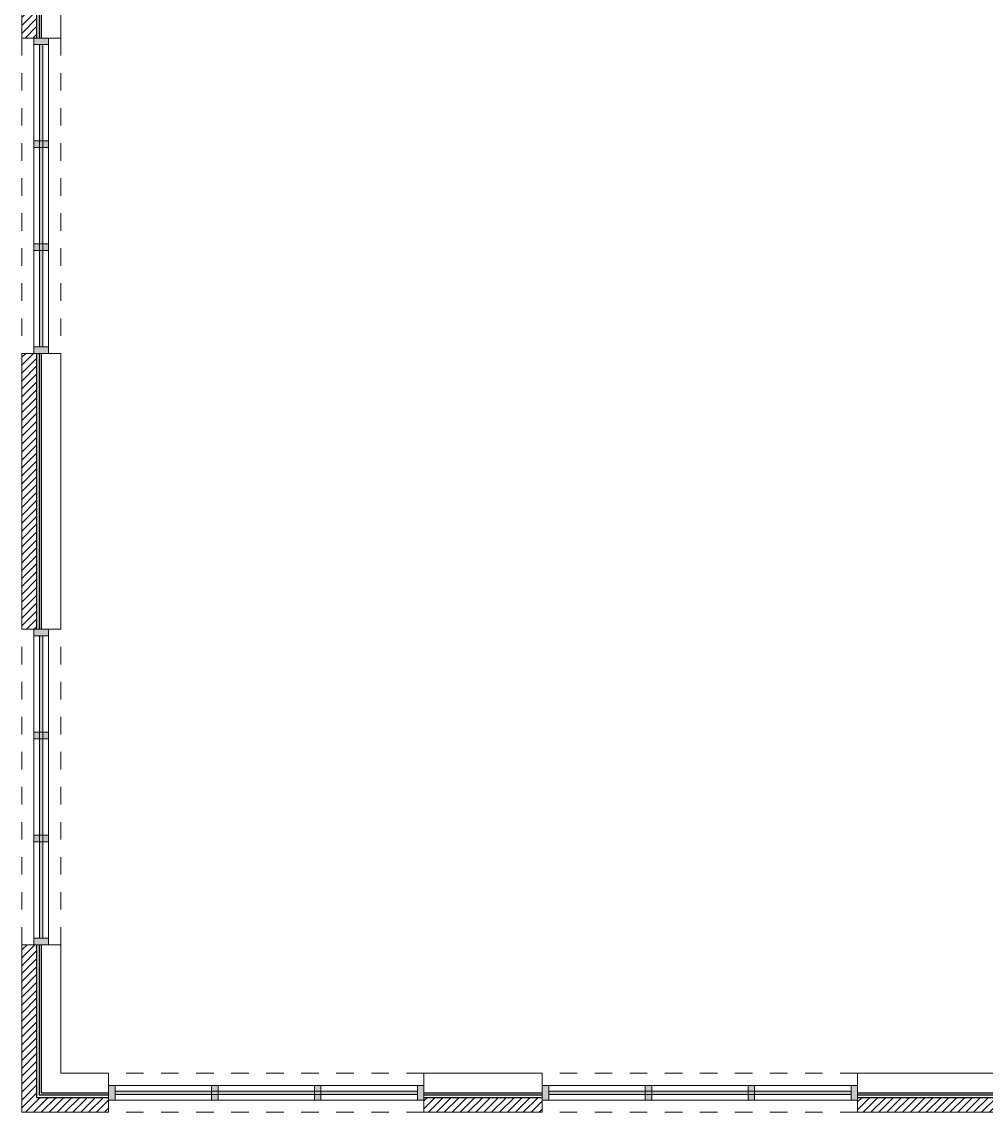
# Model space of a CAD drawing. Extents: x -485 to 726, y -1629 to -765.
# Drawn here: x -448.9 to -155.3, y -1580.6 to -1248.7 of the extents above; entities that cross this region are included whole.
import ezdxf

# ---------------------------------------------------------------- set-up
doc = ezdxf.new("R2010")
doc.units = 0
doc.header["$MEASUREMENT"] = 0
doc.linetypes.add('Dashed', pattern=[10.666667, 5.333333, -5.333333])
doc.linetypes.add('Wipeout_Contour', pattern=[39.370079, 0, -39.370079])
doc.layers.add('A-WALL-EXTR', color=7, linetype='Continuous')
doc.layers.add('ArchiCAD Windows', color=7, linetype='Continuous')
for name, color, linetype, lineweight in [('A-WALL-EXTR_Pen_No__1', 7, 'Continuous', 13), ('A-WALL-EXTR_Pen_No__11', 7, 'Continuous', 5), ('ArchiCAD Windows_Pen_No__3', 7, 'Continuous', 18)]:
    doc.layers.add(name, color=color, linetype=linetype, lineweight=lineweight)
doc.layers.add('A-WALL-EXTR_Pen_No__2', color=7, linetype='Continuous', lineweight=25, true_color=0x747474)
pattern_1 = [(45, (0, 0), (-1.2026383, 1.2026383), [])]
pattern_2 = [(45, (0, 0), (-1.0021986, 1.0021986), [0, -1.4173228])]

# ---------------------------------------------------------------- blocks, each defined once
blk = doc.blocks.new('W Arch Opening 15')
at = {"layer": 'ArchiCAD Windows_Pen_No__3', "linetype": 'Dashed'}
for p, q in [((-48, 0), (48, 0)), ((-48, -11.875), (48, -11.875))]:
    blk.add_line(p, q, dxfattribs=at)
blk = doc.blocks.new('Wall_4', base_point=(-135.86, -1580.64))
at = {"layer": 'A-WALL-EXTR_Pen_No__2', "linetype": 'Continuous'}
h = blk.add_hatch(dxfattribs=at)
h.set_pattern_fill('06___Ext__Sheathing_Bldg_84', color=256, style=0, pattern_type=2)
h.set_pattern_definition(pattern_2)
h.paths.add_polyline_path([(-124.24, -1568.76), (-124.74, -1568.76), (-124.74, -1572.75), (-124.24, -1572.4)], flags=0)
h = blk.add_hatch(dxfattribs=at)
h.set_pattern_fill('04___Brick_Face', color=256, style=0, pattern_type=2)
h.set_pattern_definition(pattern_1)
h.paths.add_polyline_path([(-119.11, -1568.76), (-123.74, -1568.76), (-123.74, -1572.04)], flags=0)
h = blk.add_hatch(dxfattribs=at)
h.set_pattern_fill('04___Brick_Face', color=256, style=0, pattern_type=2)
h.set_pattern_definition(pattern_1)
h.paths.add_polyline_path([(-444.36, -1576.14), (-448.86, -1580.64), (-422.46, -1580.64), (-422.46, -1576.14)], flags=0)
h = blk.add_hatch(dxfattribs=at)
h.set_pattern_fill('06___Ext__Sheathing_Bldg_84', color=256, style=0, pattern_type=2)
h.set_pattern_definition(pattern_2)
h.paths.add_polyline_path([(-442.99, -1574.76), (-443.61, -1575.39), (-422.46, -1575.39), (-422.46, -1574.76)], flags=0)
h = blk.add_hatch(dxfattribs=at)
h.set_pattern_fill('06___Ext__Sheathing_Bldg_84', color=256, style=0, pattern_type=2)
h.set_pattern_definition(pattern_2)
h.paths.add_polyline_path([(-326.46, -1575.39), (-290.46, -1575.39), (-290.46, -1574.76), (-326.46, -1574.76)], flags=0)
h = blk.add_hatch(dxfattribs=at)
h.set_pattern_fill('04___Brick_Face', color=256, style=0, pattern_type=2)
h.set_pattern_definition(pattern_1)
h.paths.add_polyline_path([(-326.46, -1576.14), (-326.46, -1580.64), (-290.46, -1580.64), (-290.46, -1576.14)], flags=0)
h = blk.add_hatch(dxfattribs=at)
h.set_pattern_fill('06___Ext__Sheathing_Bldg_84', color=256, style=0, pattern_type=2)
h.set_pattern_definition(pattern_2)
h.paths.add_polyline_path([(-130.74, -1574.76), (-194.46, -1574.76), (-194.46, -1575.39), (-130.74, -1575.39)], flags=0)
h = blk.add_hatch(dxfattribs=at)
h.set_pattern_fill('04___Brick_Face', color=256, style=0, pattern_type=2)
h.set_pattern_definition(pattern_1)
h.paths.add_polyline_path([(-194.46, -1580.64), (-135.86, -1580.64), (-135.86, -1576.14), (-194.46, -1576.14)], flags=0)
h = blk.add_hatch(dxfattribs=at)
h.set_pattern_fill('04___Brick_Face', color=256, style=0, pattern_type=2)
h.set_pattern_definition(pattern_1)
h.paths.add_polyline_path([(-131.24, -1576.14), (-135.86, -1576.14), (-135.86, -1580.64), (-131.24, -1577.36)], flags=0)
h = blk.add_hatch(dxfattribs=at)
h.set_pattern_fill('06___Ext__Sheathing_Bldg_84', color=256, style=0, pattern_type=2)
h.set_pattern_definition(pattern_2)
h.paths.add_polyline_path([(-130.24, -1574.76), (-130.74, -1574.76), (-130.74, -1575.39), (-130.24, -1575.39)], flags=0)
h = blk.add_hatch(dxfattribs=at)
h.set_pattern_fill('06___Ext__Sheathing_Bldg_84', color=256, style=0, pattern_type=2)
h.set_pattern_definition(pattern_2)
h.paths.add_polyline_path([(-130.24, -1575.39), (-130.74, -1575.39), (-130.74, -1576.14), (-130.24, -1576.14)], flags=0)
h = blk.add_hatch(dxfattribs=at)
h.set_pattern_fill('06___Ext__Sheathing_Bldg_84', color=256, style=0, pattern_type=2)
h.set_pattern_definition(pattern_2)
h.paths.add_polyline_path([(-130.24, -1576.14), (-130.74, -1576.14), (-130.74, -1577), (-130.24, -1576.65)], flags=0)
at = {"layer": 'A-WALL-EXTR_Pen_No__1', "linetype": 'Continuous'}
for p, q in [((-422.46, -1568.76), (-436.99, -1568.76)), ((-422.46, -1574.76), (-422.46, -1568.76)), ((-326.46, -1574.76), (-326.46, -1568.76)), ((-290.46, -1568.76), (-326.46, -1568.76)), ((-290.46, -1574.76), (-290.46, -1568.76)), ((-194.46, -1574.76), (-194.46, -1568.76)), ((-124.74, -1568.76), (-194.46, -1568.76)), ((-124.24, -1568.76), (-124.74, -1568.76)), ((-123.74, -1568.76), (-124.24, -1568.76)), ((-119.11, -1568.76), (-123.74, -1568.76)), ((-422.46, -1575.39), (-422.46, -1574.76)), ((-422.46, -1576.14), (-422.46, -1575.39)), ((-422.46, -1580.64), (-422.46, -1576.14)), ((-326.46, -1575.39), (-326.46, -1574.76)), ((-326.46, -1576.14), (-326.46, -1575.39)), ((-326.46, -1580.64), (-326.46, -1576.14)), ((-290.46, -1575.39), (-290.46, -1574.76)), ((-290.46, -1576.14), (-290.46, -1575.39)), ((-290.46, -1580.64), (-290.46, -1576.14)), ((-194.46, -1575.39), (-194.46, -1574.76)), ((-194.46, -1576.14), (-194.46, -1575.39)), ((-194.46, -1580.64), (-194.46, -1576.14)), ((-448.86, -1580.64), (-422.46, -1580.64)), ((-326.46, -1580.64), (-290.46, -1580.64)), ((-194.46, -1580.64), (-135.86, -1580.64))]:
    blk.add_line(p, q, dxfattribs=at)
at = {"layer": 'A-WALL-EXTR_Pen_No__2', "linetype": 'Continuous'}
for p, q in [((-124.74, -1568.76), (-124.74, -1572.75)), ((-124.24, -1568.76), (-124.24, -1572.4)), ((-123.74, -1568.76), (-123.74, -1572.04)), ((-444.36, -1576.14), (-422.46, -1576.14)), ((-443.61, -1575.39), (-422.46, -1575.39)), ((-442.99, -1574.76), (-422.46, -1574.76)), ((-326.46, -1574.76), (-290.46, -1574.76)), ((-326.46, -1575.39), (-290.46, -1575.39)), ((-326.46, -1576.14), (-290.46, -1576.14)), ((-194.46, -1574.76), (-130.24, -1574.76)), ((-194.46, -1575.39), (-130.74, -1575.39)), ((-194.46, -1576.14), (-131.24, -1576.14)), ((-131.24, -1576.14), (-131.24, -1577.36)), ((-130.74, -1575.39), (-130.74, -1576.14)), ((-130.74, -1576.14), (-130.74, -1577)), ((-130.24, -1574.76), (-130.24, -1575.39)), ((-130.24, -1575.39), (-130.24, -1576.14)), ((-130.24, -1576.14), (-130.24, -1576.65))]:
    blk.add_line(p, q, dxfattribs=at)
at = {"layer": 'ArchiCAD Windows', "linetype": 'Continuous', "zscale": 39.37007874015748, "rotation": 180}
for p in [(-374.46, -1580.64), (-242.46, -1580.64)]:
    blk.add_blockref('W Arch Opening 15', p, dxfattribs=at)
blk = doc.blocks.new('Wall_5', base_point=(-374.46, -1572.52))
at = {"layer": 'A-WALL-EXTR_Pen_No__2', "linetype": 'Continuous'}
blk.add_hatch(color=256, dxfattribs=at).paths.add_polyline_path([(-422.46, -1572.52), (-422.46, -1577.02), (-420.46, -1577.02), (-420.46, -1572.52)], flags=0)
at = {"layer": 'A-WALL-EXTR_Pen_No__1', "linetype": 'Continuous'}
for p, q in [((-422.46, -1572.52), (-422.46, -1577.02)), ((-326.46, -1577.02), (-326.46, -1572.52))]:
    blk.add_line(p, q, dxfattribs=at)
at = {"color": 254, "linetype": 'Wipeout_Contour', "lineweight": 0, "ltscale": 6505.095324}
blk.add_wipeout([(-420.46, -1572.52), (-420.46, -1577.02), (-391.12, -1577.02), (-391.12, -1572.52)], dxfattribs=at).dxf.layer = 'A-WALL-EXTR'
at = {"layer": 'A-WALL-EXTR_Pen_No__2', "linetype": 'Continuous'}
blk.add_hatch(color=256, dxfattribs=at).paths.add_polyline_path([(-391.12, -1572.52), (-391.12, -1577.02), (-389.12, -1577.02), (-389.12, -1572.52)], flags=0)
at = {"layer": 'A-WALL-EXTR_Pen_No__1', "linetype": 'Continuous'}
for p, q in [((-422.46, -1572.52), (-420.46, -1572.52)), ((-420.46, -1572.52), (-420.46, -1577.02)), ((-391.12, -1572.52), (-391.12, -1577.02)), ((-422.46, -1577.02), (-420.46, -1577.02))]:
    blk.add_line(p, q, dxfattribs=at)
at = {"layer": 'A-WALL-EXTR_Pen_No__11', "linetype": 'Continuous'}
for p, q in [((-420.46, -1572.52), (-391.12, -1572.52)), ((-420.46, -1577.02), (-391.12, -1577.02))]:
    blk.add_line(p, q, dxfattribs=at)
at = {"color": 254, "linetype": 'Wipeout_Contour', "lineweight": 0, "ltscale": 6474.962145}
blk.add_wipeout([(-389.12, -1572.52), (-389.12, -1577.02), (-359.79, -1577.02), (-359.79, -1572.52)], dxfattribs=at).dxf.layer = 'A-WALL-EXTR'
at = {"layer": 'A-WALL-EXTR_Pen_No__2', "linetype": 'Continuous'}
blk.add_hatch(color=256, dxfattribs=at).paths.add_polyline_path([(-359.79, -1572.52), (-359.79, -1577.02), (-357.79, -1577.02), (-357.79, -1572.52)], flags=0)
at = {"layer": 'A-WALL-EXTR_Pen_No__1', "linetype": 'Continuous'}
for p, q in [((-391.12, -1572.52), (-389.12, -1572.52)), ((-389.12, -1572.52), (-389.12, -1577.02)), ((-359.79, -1572.52), (-359.79, -1577.02)), ((-391.12, -1577.02), (-389.12, -1577.02))]:
    blk.add_line(p, q, dxfattribs=at)
at = {"layer": 'A-WALL-EXTR_Pen_No__11', "linetype": 'Continuous'}
for p, q in [((-389.12, -1572.52), (-359.79, -1572.52)), ((-389.12, -1577.02), (-359.79, -1577.02))]:
    blk.add_line(p, q, dxfattribs=at)
at = {"color": 254, "linetype": 'Wipeout_Contour', "lineweight": 0, "ltscale": 6447.124905}
blk.add_wipeout([(-357.79, -1572.52), (-357.79, -1577.02), (-328.46, -1577.02), (-328.46, -1572.52)], dxfattribs=at).dxf.layer = 'A-WALL-EXTR'
at = {"layer": 'A-WALL-EXTR_Pen_No__2', "linetype": 'Continuous'}
blk.add_hatch(color=256, dxfattribs=at).paths.add_polyline_path([(-328.46, -1572.52), (-328.46, -1577.02), (-326.46, -1577.02), (-326.46, -1572.52)], flags=0)
at = {"layer": 'A-WALL-EXTR_Pen_No__1', "linetype": 'Continuous'}
for p, q in [((-359.79, -1572.52), (-357.79, -1572.52)), ((-357.79, -1572.52), (-357.79, -1577.02)), ((-328.46, -1572.52), (-328.46, -1577.02)), ((-328.46, -1572.52), (-326.46, -1572.52)), ((-359.79, -1577.02), (-357.79, -1577.02)), ((-328.46, -1577.02), (-326.46, -1577.02))]:
    blk.add_line(p, q, dxfattribs=at)
at = {"layer": 'A-WALL-EXTR_Pen_No__11', "linetype": 'Continuous'}
for p, q in [((-357.79, -1572.52), (-328.46, -1572.52)), ((-357.79, -1577.02), (-328.46, -1577.02))]:
    blk.add_line(p, q, dxfattribs=at)
blk = doc.blocks.new('Wall_6', base_point=(-374.46, -1574.27))
at = {"layer": 'A-WALL-EXTR_Pen_No__2', "linetype": 'Continuous', "lineweight": 0, "true_color": 0xdbdbdb}
for points in [[(-420.46, -1574.27), (-420.46, -1575.27), (-391.12, -1575.27), (-391.12, -1574.27)], [(-389.12, -1574.27), (-389.12, -1575.27), (-359.79, -1575.27), (-359.79, -1574.27)], [(-357.79, -1574.27), (-357.79, -1575.27), (-328.46, -1575.27), (-328.46, -1574.27)]]:
    blk.add_hatch(color=254, dxfattribs=at).paths.add_polyline_path(points, flags=0)
at = {"layer": 'A-WALL-EXTR_Pen_No__1', "linetype": 'Continuous'}
for p, q in [((-420.46, -1574.27), (-420.46, -1575.27)), ((-420.46, -1574.27), (-391.12, -1574.27)), ((-420.46, -1575.27), (-391.12, -1575.27)), ((-391.12, -1574.27), (-391.12, -1575.27)), ((-391.12, -1574.27), (-389.12, -1574.27)), ((-391.12, -1575.27), (-389.12, -1575.27)), ((-389.12, -1574.27), (-389.12, -1575.27)), ((-389.12, -1574.27), (-359.79, -1574.27)), ((-389.12, -1575.27), (-359.79, -1575.27)), ((-359.79, -1574.27), (-359.79, -1575.27)), ((-359.79, -1574.27), (-357.79, -1574.27)), ((-359.79, -1575.27), (-357.79, -1575.27)), ((-357.79, -1574.27), (-357.79, -1575.27)), ((-357.79, -1574.27), (-328.46, -1574.27)), ((-357.79, -1575.27), (-328.46, -1575.27)), ((-328.46, -1575.27), (-328.46, -1574.27))]:
    blk.add_line(p, q, dxfattribs=at)
blk = doc.blocks.new('Wall_7', base_point=(-242.46, -1572.52))
at = {"layer": 'A-WALL-EXTR_Pen_No__2', "linetype": 'Continuous'}
blk.add_hatch(color=256, dxfattribs=at).paths.add_polyline_path([(-290.46, -1572.52), (-290.46, -1577.02), (-288.46, -1577.02), (-288.46, -1572.52)], flags=0)
at = {"layer": 'A-WALL-EXTR_Pen_No__1', "linetype": 'Continuous'}
for p, q in [((-290.46, -1572.52), (-290.46, -1577.02)), ((-194.46, -1577.02), (-194.46, -1572.52))]:
    blk.add_line(p, q, dxfattribs=at)
at = {"color": 254, "linetype": 'Wipeout_Contour', "lineweight": 0, "ltscale": 6393.834529}
blk.add_wipeout([(-288.46, -1572.52), (-288.46, -1577.02), (-259.12, -1577.02), (-259.12, -1572.52)], dxfattribs=at).dxf.layer = 'A-WALL-EXTR'
at = {"layer": 'A-WALL-EXTR_Pen_No__2', "linetype": 'Continuous'}
blk.add_hatch(color=256, dxfattribs=at).paths.add_polyline_path([(-259.12, -1572.52), (-259.12, -1577.02), (-257.12, -1577.02), (-257.12, -1572.52)], flags=0)
at = {"layer": 'A-WALL-EXTR_Pen_No__1', "linetype": 'Continuous'}
for p, q in [((-290.46, -1572.52), (-288.46, -1572.52)), ((-288.46, -1572.52), (-288.46, -1577.02)), ((-259.12, -1572.52), (-259.12, -1577.02)), ((-290.46, -1577.02), (-288.46, -1577.02))]:
    blk.add_line(p, q, dxfattribs=at)
at = {"layer": 'A-WALL-EXTR_Pen_No__11', "linetype": 'Continuous'}
for p, q in [((-288.46, -1572.52), (-259.12, -1572.52)), ((-288.46, -1577.02), (-259.12, -1577.02))]:
    blk.add_line(p, q, dxfattribs=at)
at = {"color": 254, "linetype": 'Wipeout_Contour', "lineweight": 0, "ltscale": 6373.565208}
blk.add_wipeout([(-257.12, -1572.52), (-257.12, -1577.02), (-227.79, -1577.02), (-227.79, -1572.52)], dxfattribs=at).dxf.layer = 'A-WALL-EXTR'
at = {"layer": 'A-WALL-EXTR_Pen_No__2', "linetype": 'Continuous'}
blk.add_hatch(color=256, dxfattribs=at).paths.add_polyline_path([(-227.79, -1572.52), (-227.79, -1577.02), (-225.79, -1577.02), (-225.79, -1572.52)], flags=0)
at = {"layer": 'A-WALL-EXTR_Pen_No__1', "linetype": 'Continuous'}
for p, q in [((-259.12, -1572.52), (-257.12, -1572.52)), ((-257.12, -1572.52), (-257.12, -1577.02)), ((-227.79, -1572.52), (-227.79, -1577.02)), ((-259.12, -1577.02), (-257.12, -1577.02))]:
    blk.add_line(p, q, dxfattribs=at)
at = {"layer": 'A-WALL-EXTR_Pen_No__11', "linetype": 'Continuous'}
for p, q in [((-257.12, -1572.52), (-227.79, -1572.52)), ((-257.12, -1577.02), (-227.79, -1577.02))]:
    blk.add_line(p, q, dxfattribs=at)
at = {"color": 254, "linetype": 'Wipeout_Contour', "lineweight": 0, "ltscale": 6355.703078}
blk.add_wipeout([(-225.79, -1572.52), (-225.79, -1577.02), (-196.46, -1577.02), (-196.46, -1572.52)], dxfattribs=at).dxf.layer = 'A-WALL-EXTR'
at = {"layer": 'A-WALL-EXTR_Pen_No__2', "linetype": 'Continuous'}
blk.add_hatch(color=256, dxfattribs=at).paths.add_polyline_path([(-196.46, -1572.52), (-196.46, -1577.02), (-194.46, -1577.02), (-194.46, -1572.52)], flags=0)
at = {"layer": 'A-WALL-EXTR_Pen_No__1', "linetype": 'Continuous'}
for p, q in [((-227.79, -1572.52), (-225.79, -1572.52)), ((-225.79, -1572.52), (-225.79, -1577.02)), ((-196.46, -1572.52), (-196.46, -1577.02)), ((-196.46, -1572.52), (-194.46, -1572.52)), ((-227.79, -1577.02), (-225.79, -1577.02)), ((-196.46, -1577.02), (-194.46, -1577.02))]:
    blk.add_line(p, q, dxfattribs=at)
at = {"layer": 'A-WALL-EXTR_Pen_No__11', "linetype": 'Continuous'}
for p, q in [((-225.79, -1572.52), (-196.46, -1572.52)), ((-225.79, -1577.02), (-196.46, -1577.02))]:
    blk.add_line(p, q, dxfattribs=at)
blk = doc.blocks.new('Wall_8', base_point=(-242.46, -1574.27))
at = {"layer": 'A-WALL-EXTR_Pen_No__2', "linetype": 'Continuous', "lineweight": 0, "true_color": 0xdbdbdb}
for points in [[(-288.46, -1574.27), (-288.46, -1575.27), (-259.12, -1575.27), (-259.12, -1574.27)], [(-257.12, -1574.27), (-257.12, -1575.27), (-227.79, -1575.27), (-227.79, -1574.27)], [(-225.79, -1574.27), (-225.79, -1575.27), (-196.46, -1575.27), (-196.46, -1574.27)]]:
    blk.add_hatch(color=254, dxfattribs=at).paths.add_polyline_path(points, flags=0)
at = {"layer": 'A-WALL-EXTR_Pen_No__1', "linetype": 'Continuous'}
for p, q in [((-288.46, -1574.27), (-288.46, -1575.27)), ((-288.46, -1574.27), (-259.12, -1574.27)), ((-288.46, -1575.27), (-259.12, -1575.27)), ((-259.12, -1574.27), (-259.12, -1575.27)), ((-259.12, -1574.27), (-257.12, -1574.27)), ((-259.12, -1575.27), (-257.12, -1575.27)), ((-257.12, -1574.27), (-257.12, -1575.27)), ((-257.12, -1574.27), (-227.79, -1574.27)), ((-257.12, -1575.27), (-227.79, -1575.27)), ((-227.79, -1574.27), (-227.79, -1575.27)), ((-227.79, -1574.27), (-225.79, -1574.27)), ((-227.79, -1575.27), (-225.79, -1575.27)), ((-225.79, -1574.27), (-225.79, -1575.27)), ((-225.79, -1574.27), (-196.46, -1574.27)), ((-225.79, -1575.27), (-196.46, -1575.27)), ((-196.46, -1575.27), (-196.46, -1574.27))]:
    blk.add_line(p, q, dxfattribs=at)
blk = doc.blocks.new('W Arch Opening 15_5')
at = {"layer": 'ArchiCAD Windows_Pen_No__3', "linetype": 'Dashed'}
for p, q in [((-48, 0), (48, 0)), ((-48, -11.875), (48, -11.875))]:
    blk.add_line(p, q, dxfattribs=at)
blk = doc.blocks.new('W Arch Opening 15_6')
at = {"layer": 'ArchiCAD Windows_Pen_No__3', "linetype": 'Dashed'}
for p, q in [((-48, 0), (48, 0)), ((-48, -11.875), (48, -11.875))]:
    blk.add_line(p, q, dxfattribs=at)
blk = doc.blocks.new('Wall_28', base_point=(-448.86, -812.64))
at = {"layer": 'A-WALL-EXTR_Pen_No__2', "linetype": 'Continuous'}
h = blk.add_hatch(dxfattribs=at)
h.set_pattern_fill('04___Brick_Face', color=256, style=0, pattern_type=2)
h.set_pattern_definition(pattern_1)
h.paths.add_polyline_path([(-448.86, -1216.64), (-448.86, -1253.64), (-444.36, -1253.64), (-444.36, -1216.64), (-444.86, -1216.64)], flags=0)
h = blk.add_hatch(dxfattribs=at)
h.set_pattern_fill('06___Ext__Sheathing_Bldg_84', color=256, style=0, pattern_type=2)
h.set_pattern_definition(pattern_2)
h.paths.add_polyline_path([(-443.61, -1253.64), (-442.99, -1253.64), (-442.99, -1216.64), (-443.61, -1216.64)], flags=0)
h = blk.add_hatch(dxfattribs=at)
h.set_pattern_fill('04___Brick_Face', color=256, style=0, pattern_type=2)
h.set_pattern_definition(pattern_1)
h.paths.add_polyline_path([(-448.86, -1433.64), (-444.36, -1433.64), (-444.36, -1349.64), (-448.86, -1349.64)], flags=0)
h = blk.add_hatch(dxfattribs=at)
h.set_pattern_fill('06___Ext__Sheathing_Bldg_84', color=256, style=0, pattern_type=2)
h.set_pattern_definition(pattern_2)
h.paths.add_polyline_path([(-443.61, -1433.64), (-442.99, -1433.64), (-442.99, -1349.64), (-443.61, -1349.64)], flags=0)
h = blk.add_hatch(dxfattribs=at)
h.set_pattern_fill('04___Brick_Face', color=256, style=0, pattern_type=2)
h.set_pattern_definition(pattern_1)
h.paths.add_polyline_path([(-448.86, -1529.64), (-448.86, -1580.64), (-444.36, -1576.14), (-444.36, -1529.64)], flags=0)
h = blk.add_hatch(dxfattribs=at)
h.set_pattern_fill('06___Ext__Sheathing_Bldg_84', color=256, style=0, pattern_type=2)
h.set_pattern_definition(pattern_2)
h.paths.add_polyline_path([(-443.61, -1575.39), (-442.99, -1574.76), (-442.99, -1529.64), (-443.61, -1529.64)], flags=0)
at = {"layer": 'A-WALL-EXTR_Pen_No__1', "linetype": 'Continuous'}
for p, q in [((-448.86, -1216.64), (-448.86, -1253.64)), ((-436.99, -1253.64), (-436.99, -1216.64)), ((-444.36, -1253.64), (-448.86, -1253.64)), ((-443.61, -1253.64), (-444.36, -1253.64)), ((-442.99, -1253.64), (-443.61, -1253.64)), ((-436.99, -1253.64), (-442.99, -1253.64)), ((-444.36, -1349.64), (-448.86, -1349.64)), ((-448.86, -1349.64), (-448.86, -1433.64)), ((-443.61, -1349.64), (-444.36, -1349.64)), ((-442.99, -1349.64), (-443.61, -1349.64)), ((-436.99, -1349.64), (-442.99, -1349.64)), ((-436.99, -1433.64), (-436.99, -1349.64)), ((-444.36, -1433.64), (-448.86, -1433.64)), ((-443.61, -1433.64), (-444.36, -1433.64)), ((-442.99, -1433.64), (-443.61, -1433.64)), ((-436.99, -1433.64), (-442.99, -1433.64)), ((-444.36, -1529.64), (-448.86, -1529.64)), ((-448.86, -1529.64), (-448.86, -1580.64)), ((-443.61, -1529.64), (-444.36, -1529.64)), ((-442.99, -1529.64), (-443.61, -1529.64)), ((-436.99, -1529.64), (-442.99, -1529.64)), ((-436.99, -1568.76), (-436.99, -1529.64))]:
    blk.add_line(p, q, dxfattribs=at)
at = {"layer": 'A-WALL-EXTR_Pen_No__2', "linetype": 'Continuous'}
for p, q in [((-444.36, -1216.64), (-444.36, -1253.64)), ((-443.61, -1216.64), (-443.61, -1253.64)), ((-442.99, -1216.64), (-442.99, -1253.64)), ((-444.36, -1349.64), (-444.36, -1433.64)), ((-443.61, -1349.64), (-443.61, -1433.64)), ((-442.99, -1349.64), (-442.99, -1433.64)), ((-444.36, -1529.64), (-444.36, -1576.14)), ((-443.61, -1529.64), (-443.61, -1575.39)), ((-442.99, -1529.64), (-442.99, -1574.76))]:
    blk.add_line(p, q, dxfattribs=at)
at = {"layer": 'ArchiCAD Windows', "linetype": 'Continuous', "zscale": 39.37007874015748, "rotation": -90.00000000000001}
blk.add_blockref('W Arch Opening 15_6', (-436.99, -1301.64), dxfattribs=at)
at = {"layer": 'ArchiCAD Windows', "linetype": 'Continuous', "xscale": -1, "zscale": 39.37007874015748, "rotation": -90.00000000000001}
blk.add_blockref('W Arch Opening 15_5', (-436.99, -1481.64), dxfattribs=at)
blk = doc.blocks.new('Wall_48', base_point=(-440.74, -1481.64))
at = {"layer": 'A-WALL-EXTR_Pen_No__2', "linetype": 'Continuous'}
blk.add_hatch(color=256, dxfattribs=at).paths.add_polyline_path([(-445.24, -1529.64), (-440.74, -1529.64), (-440.74, -1527.64), (-445.24, -1527.64)], flags=0)
at = {"layer": 'A-WALL-EXTR_Pen_No__1', "linetype": 'Continuous'}
for p, q in [((-440.74, -1433.64), (-445.24, -1433.64)), ((-445.24, -1529.64), (-440.74, -1529.64))]:
    blk.add_line(p, q, dxfattribs=at)
at = {"color": 254, "linetype": 'Wipeout_Contour', "lineweight": 0, "ltscale": 6305.988564}
blk.add_wipeout([(-445.24, -1527.64), (-440.74, -1527.64), (-440.74, -1498.3), (-445.24, -1498.3)], dxfattribs=at).dxf.layer = 'A-WALL-EXTR'
at = {"layer": 'A-WALL-EXTR_Pen_No__2', "linetype": 'Continuous'}
blk.add_hatch(color=256, dxfattribs=at).paths.add_polyline_path([(-445.24, -1498.3), (-440.74, -1498.3), (-440.74, -1496.3), (-445.24, -1496.3)], flags=0)
at = {"layer": 'A-WALL-EXTR_Pen_No__1', "linetype": 'Continuous'}
for p, q in [((-445.24, -1498.3), (-440.74, -1498.3)), ((-445.24, -1527.64), (-440.74, -1527.64)), ((-445.24, -1529.64), (-445.24, -1527.64)), ((-440.74, -1529.64), (-440.74, -1527.64))]:
    blk.add_line(p, q, dxfattribs=at)
at = {"layer": 'A-WALL-EXTR_Pen_No__11', "linetype": 'Continuous'}
for p, q in [((-445.24, -1527.64), (-445.24, -1498.3)), ((-440.74, -1527.64), (-440.74, -1498.3))]:
    blk.add_line(p, q, dxfattribs=at)
at = {"color": 254, "linetype": 'Wipeout_Contour', "lineweight": 0, "ltscale": 6185.806587}
blk.add_wipeout([(-445.24, -1496.3), (-440.74, -1496.3), (-440.74, -1466.97), (-445.24, -1466.97)], dxfattribs=at).dxf.layer = 'A-WALL-EXTR'
at = {"layer": 'A-WALL-EXTR_Pen_No__2', "linetype": 'Continuous'}
blk.add_hatch(color=256, dxfattribs=at).paths.add_polyline_path([(-445.24, -1466.97), (-440.74, -1466.97), (-440.74, -1464.97), (-445.24, -1464.97)], flags=0)
at = {"layer": 'A-WALL-EXTR_Pen_No__1', "linetype": 'Continuous'}
for p, q in [((-445.24, -1466.97), (-440.74, -1466.97)), ((-445.24, -1496.3), (-440.74, -1496.3)), ((-445.24, -1498.3), (-445.24, -1496.3)), ((-440.74, -1498.3), (-440.74, -1496.3))]:
    blk.add_line(p, q, dxfattribs=at)
at = {"layer": 'A-WALL-EXTR_Pen_No__11', "linetype": 'Continuous'}
for p, q in [((-445.24, -1496.3), (-445.24, -1466.97)), ((-440.74, -1496.3), (-440.74, -1466.97))]:
    blk.add_line(p, q, dxfattribs=at)
at = {"color": 254, "linetype": 'Wipeout_Contour', "lineweight": 0, "ltscale": 6065.833162}
blk.add_wipeout([(-445.24, -1464.97), (-440.74, -1464.97), (-440.74, -1435.64), (-445.24, -1435.64)], dxfattribs=at).dxf.layer = 'A-WALL-EXTR'
at = {"layer": 'A-WALL-EXTR_Pen_No__2', "linetype": 'Continuous'}
blk.add_hatch(color=256, dxfattribs=at).paths.add_polyline_path([(-445.24, -1435.64), (-440.74, -1435.64), (-440.74, -1433.64), (-445.24, -1433.64)], flags=0)
at = {"layer": 'A-WALL-EXTR_Pen_No__1', "linetype": 'Continuous'}
for p, q in [((-445.24, -1435.64), (-445.24, -1433.64)), ((-440.74, -1435.64), (-440.74, -1433.64)), ((-445.24, -1435.64), (-440.74, -1435.64)), ((-445.24, -1464.97), (-440.74, -1464.97)), ((-445.24, -1466.97), (-445.24, -1464.97)), ((-440.74, -1466.97), (-440.74, -1464.97))]:
    blk.add_line(p, q, dxfattribs=at)
at = {"layer": 'A-WALL-EXTR_Pen_No__11', "linetype": 'Continuous'}
for p, q in [((-445.24, -1464.97), (-445.24, -1435.64)), ((-440.74, -1464.97), (-440.74, -1435.64))]:
    blk.add_line(p, q, dxfattribs=at)
blk = doc.blocks.new('Wall_49', base_point=(-442.49, -1481.64))
at = {"layer": 'A-WALL-EXTR_Pen_No__2', "linetype": 'Continuous', "lineweight": 0, "true_color": 0xdbdbdb}
for points in [[(-443.49, -1464.97), (-442.49, -1464.97), (-442.49, -1435.64), (-443.49, -1435.64)], [(-443.49, -1496.3), (-442.49, -1496.3), (-442.49, -1466.97), (-443.49, -1466.97)], [(-443.49, -1527.64), (-442.49, -1527.64), (-442.49, -1498.3), (-443.49, -1498.3)]]:
    blk.add_hatch(color=254, dxfattribs=at).paths.add_polyline_path(points, flags=0)
at = {"layer": 'A-WALL-EXTR_Pen_No__1', "linetype": 'Continuous'}
for p, q in [((-442.49, -1435.64), (-443.49, -1435.64)), ((-443.49, -1464.97), (-443.49, -1435.64)), ((-442.49, -1464.97), (-442.49, -1435.64)), ((-443.49, -1464.97), (-442.49, -1464.97)), ((-443.49, -1466.97), (-443.49, -1464.97)), ((-443.49, -1466.97), (-442.49, -1466.97)), ((-443.49, -1496.3), (-443.49, -1466.97)), ((-442.49, -1466.97), (-442.49, -1464.97)), ((-442.49, -1496.3), (-442.49, -1466.97)), ((-443.49, -1496.3), (-442.49, -1496.3)), ((-443.49, -1498.3), (-443.49, -1496.3)), ((-442.49, -1498.3), (-442.49, -1496.3)), ((-443.49, -1498.3), (-442.49, -1498.3)), ((-443.49, -1527.64), (-443.49, -1498.3)), ((-442.49, -1527.64), (-442.49, -1498.3)), ((-443.49, -1527.64), (-442.49, -1527.64))]:
    blk.add_line(p, q, dxfattribs=at)
blk = doc.blocks.new('Wall_50', base_point=(-440.74, -1301.64))
at = {"layer": 'A-WALL-EXTR_Pen_No__2', "linetype": 'Continuous'}
blk.add_hatch(color=256, dxfattribs=at).paths.add_polyline_path([(-445.24, -1349.64), (-440.74, -1349.64), (-440.74, -1347.64), (-445.24, -1347.64)], flags=0)
at = {"layer": 'A-WALL-EXTR_Pen_No__1', "linetype": 'Continuous'}
for p, q in [((-440.74, -1253.64), (-445.24, -1253.64)), ((-445.24, -1349.64), (-440.74, -1349.64))]:
    blk.add_line(p, q, dxfattribs=at)
at = {"color": 254, "linetype": 'Wipeout_Contour', "lineweight": 0, "ltscale": 5618.650743}
blk.add_wipeout([(-445.24, -1347.64), (-440.74, -1347.64), (-440.74, -1318.3), (-445.24, -1318.3)], dxfattribs=at).dxf.layer = 'A-WALL-EXTR'
at = {"layer": 'A-WALL-EXTR_Pen_No__2', "linetype": 'Continuous'}
blk.add_hatch(color=256, dxfattribs=at).paths.add_polyline_path([(-445.24, -1318.3), (-440.74, -1318.3), (-440.74, -1316.3), (-445.24, -1316.3)], flags=0)
at = {"layer": 'A-WALL-EXTR_Pen_No__1', "linetype": 'Continuous'}
for p, q in [((-445.24, -1318.3), (-440.74, -1318.3)), ((-445.24, -1347.64), (-440.74, -1347.64)), ((-445.24, -1349.64), (-445.24, -1347.64)), ((-440.74, -1349.64), (-440.74, -1347.64))]:
    blk.add_line(p, q, dxfattribs=at)
at = {"layer": 'A-WALL-EXTR_Pen_No__11', "linetype": 'Continuous'}
for p, q in [((-445.24, -1347.64), (-445.24, -1318.3)), ((-440.74, -1347.64), (-440.74, -1318.3))]:
    blk.add_line(p, q, dxfattribs=at)
at = {"color": 254, "linetype": 'Wipeout_Contour', "lineweight": 0, "ltscale": 5499.857403}
blk.add_wipeout([(-445.24, -1316.3), (-440.74, -1316.3), (-440.74, -1286.97), (-445.24, -1286.97)], dxfattribs=at).dxf.layer = 'A-WALL-EXTR'
at = {"layer": 'A-WALL-EXTR_Pen_No__2', "linetype": 'Continuous'}
blk.add_hatch(color=256, dxfattribs=at).paths.add_polyline_path([(-445.24, -1286.97), (-440.74, -1286.97), (-440.74, -1284.97), (-445.24, -1284.97)], flags=0)
at = {"layer": 'A-WALL-EXTR_Pen_No__1', "linetype": 'Continuous'}
for p, q in [((-445.24, -1286.97), (-440.74, -1286.97)), ((-445.24, -1316.3), (-440.74, -1316.3)), ((-445.24, -1318.3), (-445.24, -1316.3)), ((-440.74, -1318.3), (-440.74, -1316.3))]:
    blk.add_line(p, q, dxfattribs=at)
at = {"layer": 'A-WALL-EXTR_Pen_No__11', "linetype": 'Continuous'}
for p, q in [((-445.24, -1316.3), (-445.24, -1286.97)), ((-440.74, -1316.3), (-440.74, -1286.97))]:
    blk.add_line(p, q, dxfattribs=at)
at = {"color": 254, "linetype": 'Wipeout_Contour', "lineweight": 0, "ltscale": 5381.360843}
blk.add_wipeout([(-445.24, -1284.97), (-440.74, -1284.97), (-440.74, -1255.64), (-445.24, -1255.64)], dxfattribs=at).dxf.layer = 'A-WALL-EXTR'
at = {"layer": 'A-WALL-EXTR_Pen_No__2', "linetype": 'Continuous'}
blk.add_hatch(color=256, dxfattribs=at).paths.add_polyline_path([(-445.24, -1255.64), (-440.74, -1255.64), (-440.74, -1253.64), (-445.24, -1253.64)], flags=0)
at = {"layer": 'A-WALL-EXTR_Pen_No__1', "linetype": 'Continuous'}
for p, q in [((-445.24, -1255.64), (-445.24, -1253.64)), ((-440.74, -1255.64), (-440.74, -1253.64)), ((-445.24, -1255.64), (-440.74, -1255.64)), ((-445.24, -1284.97), (-440.74, -1284.97)), ((-445.24, -1286.97), (-445.24, -1284.97)), ((-440.74, -1286.97), (-440.74, -1284.97))]:
    blk.add_line(p, q, dxfattribs=at)
at = {"layer": 'A-WALL-EXTR_Pen_No__11', "linetype": 'Continuous'}
for p, q in [((-445.24, -1284.97), (-445.24, -1255.64)), ((-440.74, -1284.97), (-440.74, -1255.64))]:
    blk.add_line(p, q, dxfattribs=at)
blk = doc.blocks.new('Wall_51', base_point=(-442.49, -1301.64))
at = {"layer": 'A-WALL-EXTR_Pen_No__2', "linetype": 'Continuous', "lineweight": 0, "true_color": 0xdbdbdb}
for points in [[(-443.49, -1284.97), (-442.49, -1284.97), (-442.49, -1255.64), (-443.49, -1255.64)], [(-443.49, -1316.3), (-442.49, -1316.3), (-442.49, -1286.97), (-443.49, -1286.97)], [(-443.49, -1347.64), (-442.49, -1347.64), (-442.49, -1318.3), (-443.49, -1318.3)]]:
    blk.add_hatch(color=254, dxfattribs=at).paths.add_polyline_path(points, flags=0)
at = {"layer": 'A-WALL-EXTR_Pen_No__1', "linetype": 'Continuous'}
for p, q in [((-442.49, -1255.64), (-443.49, -1255.64)), ((-443.49, -1284.97), (-443.49, -1255.64)), ((-442.49, -1284.97), (-442.49, -1255.64)), ((-443.49, -1284.97), (-442.49, -1284.97)), ((-443.49, -1286.97), (-443.49, -1284.97)), ((-443.49, -1286.97), (-442.49, -1286.97)), ((-443.49, -1316.3), (-443.49, -1286.97)), ((-442.49, -1286.97), (-442.49, -1284.97)), ((-442.49, -1316.3), (-442.49, -1286.97)), ((-443.49, -1316.3), (-442.49, -1316.3)), ((-443.49, -1318.3), (-443.49, -1316.3)), ((-442.49, -1318.3), (-442.49, -1316.3)), ((-443.49, -1318.3), (-442.49, -1318.3)), ((-443.49, -1347.64), (-443.49, -1318.3)), ((-442.49, -1347.64), (-442.49, -1318.3)), ((-443.49, -1347.64), (-442.49, -1347.64))]:
    blk.add_line(p, q, dxfattribs=at)

msp = doc.modelspace()

# ---------------------------------------------------------------- block references
at = {"layer": 'A-WALL-EXTR'}
for name, p in [('Wall_28', (-448.86, -812.64)), ('Wall_4', (-135.86, -1580.64))]:
    msp.add_blockref(name, p, dxfattribs=at)

# ---------------------------------------------------------------- next in the draw order: block references
for name, p in [('Wall_50', (-440.74, -1301.64)), ('Wall_48', (-440.74, -1481.64)), ('Wall_5', (-374.46, -1572.52)), ('Wall_7', (-242.46, -1572.52))]:
    msp.add_blockref(name, p, dxfattribs=at)

# ---------------------------------------------------------------- next in the draw order: block references
for name, p in [('Wall_51', (-442.49, -1301.64)), ('Wall_49', (-442.49, -1481.64)), ('Wall_6', (-374.46, -1574.27)), ('Wall_8', (-242.46, -1574.27))]:
    msp.add_blockref(name, p, dxfattribs=at)

doc.saveas('drawing.dxf')
